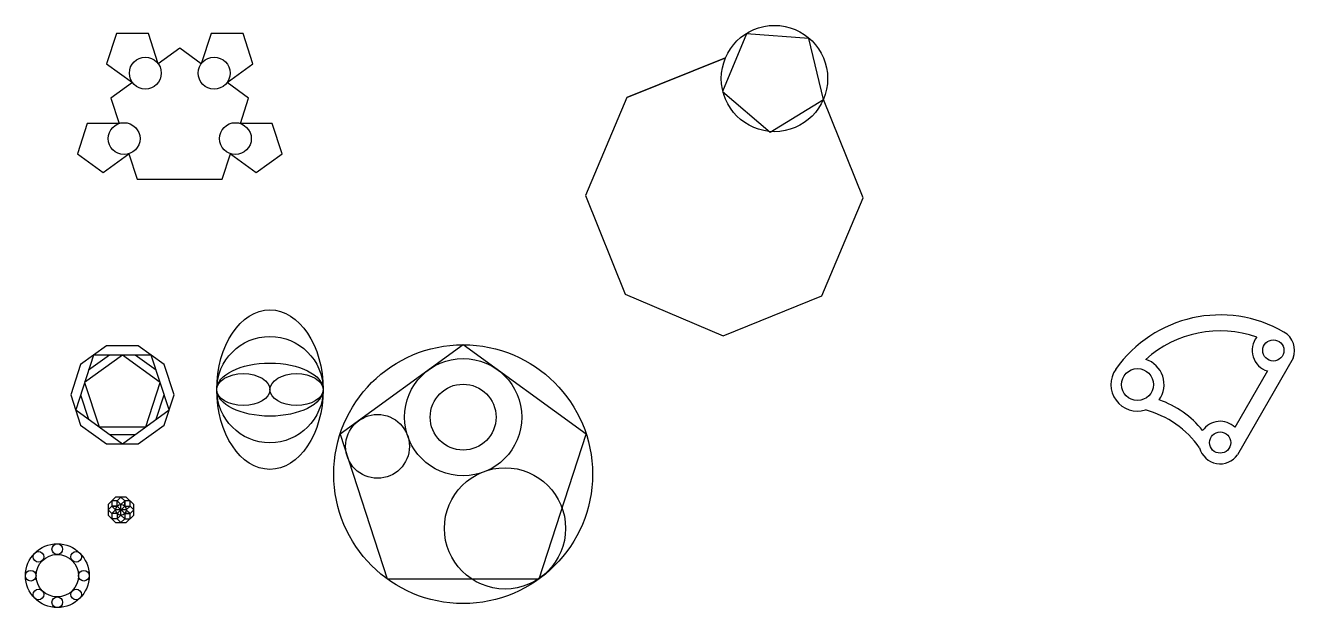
# Model space of a CAD drawing. Header units: millimetres. Extents: x -5 to 1189, y -5 to 542.
import ezdxf

# ---------------------------------------------------------------- set-up
doc = ezdxf.new("R2010")
doc.units = ezdxf.units.MM

msp = doc.modelspace()

# ---------------------------------------------------------------- linework, layer by layer
for p, q in [((560.8, 474.6), (653.5, 512)), ((783, 380.2), (745.5, 472.9)), ((1187.4, 229.6), (1135.1, 138.7)), ((1163.1, 217.6), (1132.6, 164.5)), ((71.2, 149), (86.2, 149)), ((84.9, 99), (81.3, 95.5)), ((88.4, 95.5), (84.9, 99)), ((76.3, 90.5), (72.8, 86.9)), ((72.8, 86.9), (76.3, 83.4)), ((81.3, 90.5), (76.3, 90.5)), ((79.9, 86.9), (76.3, 90.5)), ((76.3, 83.4), (79.9, 86.9)), ((89.9, 86.9), (79.9, 86.9)), ((81.3, 90.5), (81.3, 95.5)), ((81.3, 95.5), (84.9, 91.9)), ((88.4, 90.5), (81.3, 83.4)), ((81.3, 90.5), (88.4, 83.4)), ((84.9, 91.9), (88.4, 95.5)), ((84.9, 81.9), (84.9, 91.9)), ((88.4, 90.5), (88.4, 95.5)), ((88.4, 90.5), (93.4, 90.5)), ((93.4, 90.5), (89.9, 86.9)), ((89.9, 86.9), (93.4, 83.4)), ((96.9, 86.9), (93.4, 90.5)), ((93.4, 83.4), (96.9, 86.9)), ((81.3, 83.4), (76.3, 83.4)), ((76.3, 83.4), (76.3, 78.4)), ((81.3, 83.4), (81.3, 78.4)), ((84.9, 81.9), (81.3, 78.4)), ((81.3, 78.4), (84.9, 74.9)), ((88.4, 78.4), (84.9, 81.9)), ((84.9, 74.9), (88.4, 78.4)), ((88.4, 83.4), (93.4, 83.4)), ((88.4, 83.4), (88.4, 78.4))]:
    msp.add_line(p, q)
for points in [[(119.9, 506.4), (110.7, 534.9), (80.7, 534.9), (71.4, 506.4), (95.7, 488.7)], [(184.7, 488.7), (184.7, 488.7), (208.9, 506.4), (199.7, 534.9), (169.7, 534.9), (160.4, 506.4)], [(160.4, 506.4), (140.2, 521.1), (119.9, 506.4)], [(653.5, 512), (653.5, 512), (560.8, 474.6), (521.7, 382.5), (559.2, 289.8), (651.2, 250.7), (743.9, 288.2), (783, 380.2), (745.5, 472.9)], [(95.7, 488.7), (75.4, 474), (83.2, 450.3)], [(197.2, 450.3), (204.9, 474), (184.7, 488.7)], [(83.2, 450.3), (83.2, 450.3), (53.2, 450.3), (43.9, 421.7), (68.2, 404.1), (92.4, 421.7)], [(187.9, 421.7), (212.2, 404.1), (236.4, 421.7), (227.2, 450.3), (197.2, 450.3)], [(92.4, 421.7), (100.2, 398), (180.2, 398), (187.9, 421.7)], [(74.1, 232.5), (54.4, 218.2)], [(118, 218.2), (98.3, 232.5)], [(46.9, 195.2), (54.4, 172.1)], [(118, 172.1), (125.5, 195.2)], [(74.1, 157.8), (98.3, 157.8)], [(81.3, 78.4), (76.3, 78.4)]]:
    msp.add_lwpolyline(points)
for points in [[(673.1, 534.6), (650.7, 480.3), (695.5, 442.2), (745.5, 472.9), (731.7, 530.1)], [(71.2, 149), (101.2, 149), (125.5, 166.6), (134.8, 195.2), (125.5, 223.7), (101.2, 241.3), (71.2, 241.3), (46.9, 223.7), (37.7, 195.2), (46.9, 166.6)], [(335.1, 22), (478.2, 22), (522.4, 158.1), (406.7, 242.2), (290.9, 158.1)], [(42.3, 180.9), (86.2, 149), (130.1, 180.9), (113.3, 232.5), (59.1, 232.5)], [(64.3, 164.9), (108.2, 164.9), (121.7, 206.7), (86.2, 232.5), (50.7, 206.7)], [(96.9, 91.9), (89.9, 99), (79.9, 99), (72.8, 91.9), (72.8, 81.9), (79.9, 74.9), (89.9, 74.9), (96.9, 81.9)], [(76.3, 90.5), (81.3, 90.5), (81.3, 95.5), (76.3, 95.5)], [(88.4, 90.5), (93.4, 90.5), (93.4, 95.5), (88.4, 95.5)], [(88.4, 78.4), (93.4, 78.4), (93.4, 83.4), (88.4, 83.4)]]:
    msp.add_lwpolyline(points, close=True)
for centre, radius in [((699.5, 492.5), 50), ((107.8, 497.6), 15), ((172.5, 497.6), 15), ((87.8, 436), 15), ((192.5, 436), 15), ((406.7, 120.5), 121.7), ((1168.7, 236.8), 10), ((406.7, 174.1), 55.1), ((1040.9, 204.7), 15), ((406.7, 174.1), 31), ((326.2, 146.6), 30), ((1118.7, 150.2), 10), ((446.1, 69.5), 57), ((84.9, 86.9), 5), ((25, 25), 30), ((25, 50), 5), ((7.3, 42.7), 5), ((25, 25), 20), ((42.7, 42.7), 5), ((0, 25), 5), ((50, 25), 5), ((7.3, 7.3), 5), ((42.7, 7.3), 5), ((25, 0), 5)]:
    msp.add_circle(centre, radius)
for centre, radius, start, end in [((1118.7, 150.2), 120, 60, 145), ((1118.7, 150.2), 105, 70.8441, 131.8264), ((1168.7, 236.8), 20, 338.9893, 60), ((1168.7, 236.8), 20, 141.0107, 253.8593), ((1040.9, 204.7), 25, 325, 71.8264), ((1040.9, 204.7), 25, 145, 287.3843), ((1025.4, 93.8), 90, 34.7894, 75.2498), ((1031.9, 105.3), 90, 38.6332, 70.8894), ((1118.7, 150.2), 20, 45.8486, 145.5968), ((1118.7, 150.2), 20, 194.631, 325)]:
    msp.add_arc(centre, radius, start, end)
for centre, major_axis, ratio in [((225, 200), (0, -75), 0.666667), ((225, 200), (-50, 0), 1), ((225, 200), (50, 0), 0.5), ((200, 200), (25, 0), 0.6), ((250, 200), (-25, 0), 0.6)]:
    msp.add_ellipse(centre, major_axis=major_axis, ratio=ratio)
for p in [(225, 200), (84.9, 86.9)]:
    msp.add_point(p)

doc.saveas('drawing.dxf')
